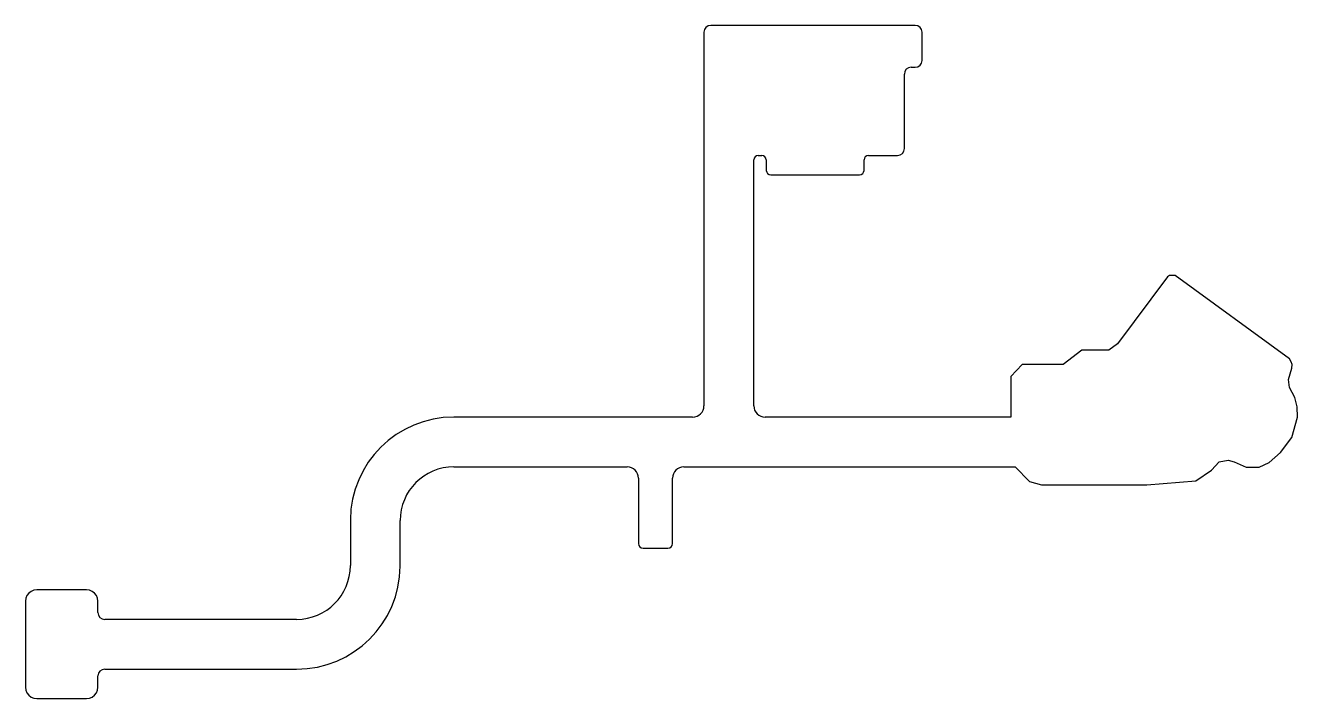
# Model space of a CAD drawing. Header units: millimetres. Extents: x -51.9 to 4.3, y -14.9 to 14.9.
import ezdxf

# ---------------------------------------------------------------- set-up
doc = ezdxf.new("R2010")
doc.units = ezdxf.units.MM

msp = doc.modelspace()

# ---------------------------------------------------------------- linework, layer by layer
at = {"color": 7, "linetype": 'Continuous', "lineweight": 25}
for p, q in [((-12.576, 14.854), (-21.61, 14.854)), ((-21.91, 14.554), (-21.91, -1.95)), ((-12.276, 13.304), (-12.276, 14.554)), ((-12.759, 13.004), (-12.576, 13.004)), ((-13.059, 9.414), (-13.059, 12.704)), ((-19.51, 9.114), (-19.356, 9.114)), ((-14.641, 9.114), (-13.359, 9.114)), ((-19.71, -1.95), (-19.71, 8.914)), ((-19.156, 8.914), (-19.156, 8.448)), ((-14.841, 8.448), (-14.841, 8.914)), ((-18.956, 8.248), (-15.041, 8.248)), ((-1.44, 3.74), (-3.64, 0.78)), ((-1.34, 3.8), (-1.44, 3.74)), ((-1.1, 3.81), (-1.34, 3.8)), ((3.95, 0.13), (-1.1, 3.81)), ((-3.64, 0.78), (-4.03, 0.5)), ((-5.22, 0.5), (-6.05, -0.13)), ((-4.03, 0.5), (-5.22, 0.5)), ((4.03, -0.01), (3.95, 0.13)), ((-7.86, -0.13), (-8.36, -0.66)), ((-6.05, -0.13), (-7.86, -0.13)), ((3.91, -0.79), (4.05, -0.29)), ((4.07, -0.13), (4.03, -0.01)), ((4.05, -0.29), (4.07, -0.13)), ((-8.36, -0.66), (-8.36, -2.45)), ((3.95, -1.14), (3.91, -0.79)), ((4.19, -1.58), (3.95, -1.14)), ((4.3, -2), (4.19, -1.58)), ((4.31, -2.46), (4.3, -2)), ((-22.41, -2.45), (-32.958, -2.45)), ((-8.36, -2.45), (-19.21, -2.45)), ((4.05, -3.35), (4.31, -2.46)), ((3.55, -4.02), (4.05, -3.35)), ((0.51, -4.8), (0.84, -4.42)), ((0.84, -4.42), (1.25, -4.35)), ((1.25, -4.35), (1.51, -4.43)), ((1.51, -4.43), (2.04, -4.66)), ((2.61, -4.66), (3.05, -4.45)), ((3.05, -4.45), (3.55, -4.02)), ((-32.958, -4.65), (-25.3, -4.65)), ((-22.8, -4.65), (-8.17, -4.65)), ((-8.17, -4.65), (-7.53, -5.29)), ((-0.18, -5.26), (0.51, -4.8)), ((2.04, -4.66), (2.61, -4.66)), ((-24.8, -5.15), (-24.8, -8.041)), ((-23.3, -8.041), (-23.3, -5.15)), ((-7.53, -5.29), (-7, -5.44)), ((-7, -5.44), (-2.35, -5.44)), ((-2.35, -5.44), (-0.18, -5.26)), ((-37.53, -7.059), (-37.53, -9.014)), ((-35.33, -9.041), (-35.33, -7.022)), ((-24.8, -8.041), (-24.785, -8.118)), ((-24.785, -8.118), (-24.741, -8.183)), ((-24.741, -8.183), (-24.677, -8.226)), ((-24.677, -8.226), (-24.6, -8.241)), ((-24.6, -8.241), (-23.5, -8.241)), ((-23.5, -8.241), (-23.423, -8.226)), ((-23.423, -8.226), (-23.359, -8.183)), ((-23.359, -8.183), (-23.315, -8.118)), ((-23.315, -8.118), (-23.3, -8.041)), ((-51.511, -10.103), (-51.632, -10.153)), ((-51.382, -10.086), (-51.511, -10.103)), ((-49.182, -10.086), (-51.382, -10.086)), ((-49.052, -10.103), (-49.182, -10.086)), ((-48.932, -10.153), (-49.052, -10.103)), ((-51.865, -10.457), (-51.882, -10.586)), ((-51.882, -10.586), (-51.882, -14.386)), ((-51.815, -10.336), (-51.865, -10.457)), ((-51.735, -10.233), (-51.815, -10.336)), ((-51.632, -10.153), (-51.735, -10.233)), ((-48.828, -10.233), (-48.932, -10.153)), ((-48.749, -10.336), (-48.828, -10.233)), ((-48.699, -10.457), (-48.749, -10.336)), ((-48.682, -10.586), (-48.699, -10.457)), ((-48.682, -11.086), (-48.682, -10.586)), ((-39.902, -11.386), (-48.382, -11.386)), ((-48.682, -14.386), (-48.682, -13.886)), ((-48.382, -13.586), (-39.902, -13.586)), ((-51.882, -14.386), (-51.865, -14.516)), ((-51.865, -14.516), (-51.815, -14.636)), ((-48.749, -14.636), (-48.699, -14.516)), ((-48.699, -14.516), (-48.682, -14.386)), ((-51.815, -14.636), (-51.735, -14.74)), ((-51.735, -14.74), (-51.632, -14.819)), ((-51.632, -14.819), (-51.511, -14.869)), ((-51.511, -14.869), (-51.382, -14.886)), ((-51.382, -14.886), (-49.182, -14.886)), ((-49.182, -14.886), (-49.052, -14.869)), ((-49.052, -14.869), (-48.932, -14.819)), ((-48.932, -14.819), (-48.828, -14.74)), ((-48.828, -14.74), (-48.749, -14.636))]:
    msp.add_line(p, q, dxfattribs=at)
for centre, radius, start, end in [((-21.61, 14.554), 0.3, 90, 180), ((-12.576, 14.554), 0.3, 0, 90), ((-12.759, 12.704), 0.3, 90, 180), ((-12.576, 13.304), 0.3, 270, 0), ((-19.51, 8.914), 0.2, 90, 180), ((-19.356, 8.914), 0.2, 0, 90), ((-14.641, 8.914), 0.2, 90, 180), ((-13.359, 9.414), 0.3, 270, 0), ((-18.956, 8.448), 0.2, 180, 270), ((-15.041, 8.448), 0.2, 270, 0), ((-22.41, -1.95), 0.5, 270, 0), ((-19.21, -1.95), 0.5, 180, 270), ((-32.958, -7.022), 4.572, 90, 179.534), ((-32.958, -7.022), 2.372, 90, 180), ((-25.3, -5.15), 0.5, 0, 90), ((-22.8, -5.15), 0.5, 90, 180), ((-39.902, -9.014), 2.372, 270, 359.998), ((-39.902, -9.014), 4.572, 270, 359.6579), ((-48.382, -11.086), 0.3, 180, 270), ((-48.382, -13.886), 0.3, 90, 180)]:
    msp.add_arc(centre, radius, start, end, dxfattribs=at)
msp.add_open_spline([(-37.53, -6.985), (-37.53, -7.01), (-37.53, -7.034), (-37.53, -7.059)], degree=3, dxfattribs=at)

doc.saveas('drawing.dxf')
